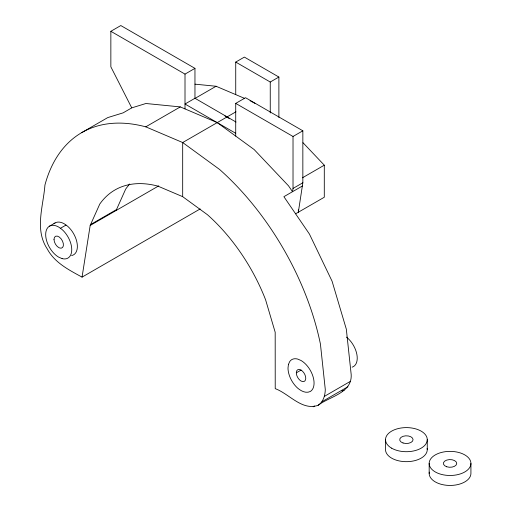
<?xml version="1.0" encoding="UTF-8"?>
<svg xmlns="http://www.w3.org/2000/svg" width="511" height="511" viewBox="0 0 511 511"><rect width="100%" height="100%" fill="white"/><g stroke="black" fill="none" stroke-linecap="round" stroke-linejoin="round"><path stroke-width="0.77" d="M236.025 122.04L194.966 98.272L194.959 68.359L120.813 25.55L110.855 31.299L110.855 66.813L131.749 107.872L145.91 103.503L180.3 106.908L217.213 122.608L254.127 149.531L288.517 185.838L292.522 191.702L293.027 188.438L293.02 136.475L235.718 103.388L245.536 97.716L302.844 130.803L302.844 182.772L298.335 212.225L298.335 209.88M235.718 136.105L235.718 103.388M235.731 94.612L235.731 62.08L244.367 57.098L278.885 77.04L278.885 117.46M82.054 277.128L90.179 225.46L99.766 204.068A135.402 78.177 60 0 1 157.905 186.125L182.683 196.665L207.46 214.735A135.402 78.177 60 0 1 265.599 299.81L275.186 332.271L275.225 388.654C289.015 393.63 302.142 411.183 318.187 405.255C323.418 401.812 325.117 395.488 325.296 389.554L320.435 344.127A201.679 116.444 60 0 0 219.596 169.467L182.683 142.543L145.776 126.843A201.679 116.444 60 0 0 44.93 185.065C43.384 206.093 34.416 229.439 47.178 248.787C54.517 262.673 68.87 269.917 82.054 277.128L200.171 208.935M318.187 405.255C329.652 396.434 352.226 393.087 351.191 374.601L346.33 329.173L332.086 281.235L309.423 234.044L283.892 196.684L302.346 186.03M116.08 210.506L125.668 189.115A135.402 78.177 60 0 1 129.775 183.986M81.843 132.553L107.738 117.6L123.119 112.854L131.749 107.872M110.855 31.299L185.008 74.108L194.959 68.359M194.966 98.272L185.008 104.02L235.718 133.294M145.776 126.843L180.3 106.908M195.017 98.412L216.076 86.257L244.36 98.284M235.731 62.08L270.249 82.022L278.885 77.04M235.973 111.781L182.683 142.543L182.683 196.665M49.503 226.162L55.111 222.924M60.407 228.302L66.015 225.064M90.466 224.623L116.361 209.676M90.179 225.46L158.749 185.87M293.02 136.475L302.844 130.803M302.435 177.802L324.293 165.187L302.997 142.71M293.027 188.438L302.844 182.772M295.601 213.802L324.293 197.24L324.293 165.187M296.316 372.819A6.675 3.852 60 0 1 299.816 369.574L301.036 370.098A6.675 3.852 60 0 1 305.757 378.274A6.675 3.852 60 0 1 301.036 380.995L299.816 380.107A6.675 3.852 60 0 1 296.316 372.819L301.094 370.06M324.466 396.325L350.367 381.372M313.166 406.807L314.527 406.021M322.045 401.684L347.94 386.731M341.936 390.972L344.088 390.302M194.972 84.162L216.076 86.257M250.122 100.731L254.912 103.35M224.936 115.952L229.663 118.756M270.249 82.022L270.255 112.963M470.925 463.426A20.874 12.053 0 0 1 439.613 473.869A20.874 12.053 0 0 1 439.613 452.989A20.874 12.053 0 0 1 470.925 463.426L470.925 473.397A20.874 12.053 0 0 1 448.958 485.431A20.874 12.053 0 0 1 429.291 472.138M429.176 463.426L429.176 473.397M427.266 439.652L427.266 449.623M385.511 439.652L385.511 449.623A20.874 12.053 0 0 0 407.478 461.657A20.874 12.053 0 0 0 427.151 448.364M185.008 74.108L185.008 108.907M346.464 337.113A18.434 10.642 60 0 1 356.863 354.359A18.434 10.642 60 0 1 352.136 367.154M53.987 223.754A18.434 10.642 60 0 1 64.329 223.837L67.701 226.296A18.434 10.642 60 0 1 77.193 243.862A18.434 10.642 60 0 1 71.566 255.583M288.447 364.381L288 368.022A18.434 10.642 60 0 0 297.664 388.136C301.043 391.004 305.84 393.649 310.254 391.515A18.434 10.642 60 0 0 313.077 376.741A18.434 10.642 60 0 0 301.036 360.498L297.664 359.061A18.434 10.642 60 0 0 289.75 361.507L288.447 364.381M62.093 258.611L58.72 257.18A18.434 10.642 60 0 1 45.683 234.6A18.434 10.642 60 0 1 58.72 227.076L62.093 229.535A18.434 10.642 60 0 1 71.751 249.649A18.434 10.642 60 0 1 62.093 258.611M54 239.404A6.675 3.852 60 0 0 61.077 248.212A6.675 3.852 60 0 0 61.077 238.771A6.675 3.852 60 0 0 54 239.404M403.051 442.992A6.675 3.852 0 0 0 413.067 439.652A6.675 3.852 0 0 0 403.051 436.317A6.675 3.852 0 0 0 403.051 442.992M446.716 466.767A6.675 3.852 0 0 0 456.725 463.426A6.675 3.852 0 0 0 446.716 460.092A6.675 3.852 0 0 0 446.716 466.767M391.624 448.173A20.874 12.053 0 0 0 426.551 442.775A20.874 12.053 0 0 0 400.988 428.014A20.874 12.053 0 0 0 391.624 448.173"/></g></svg>
